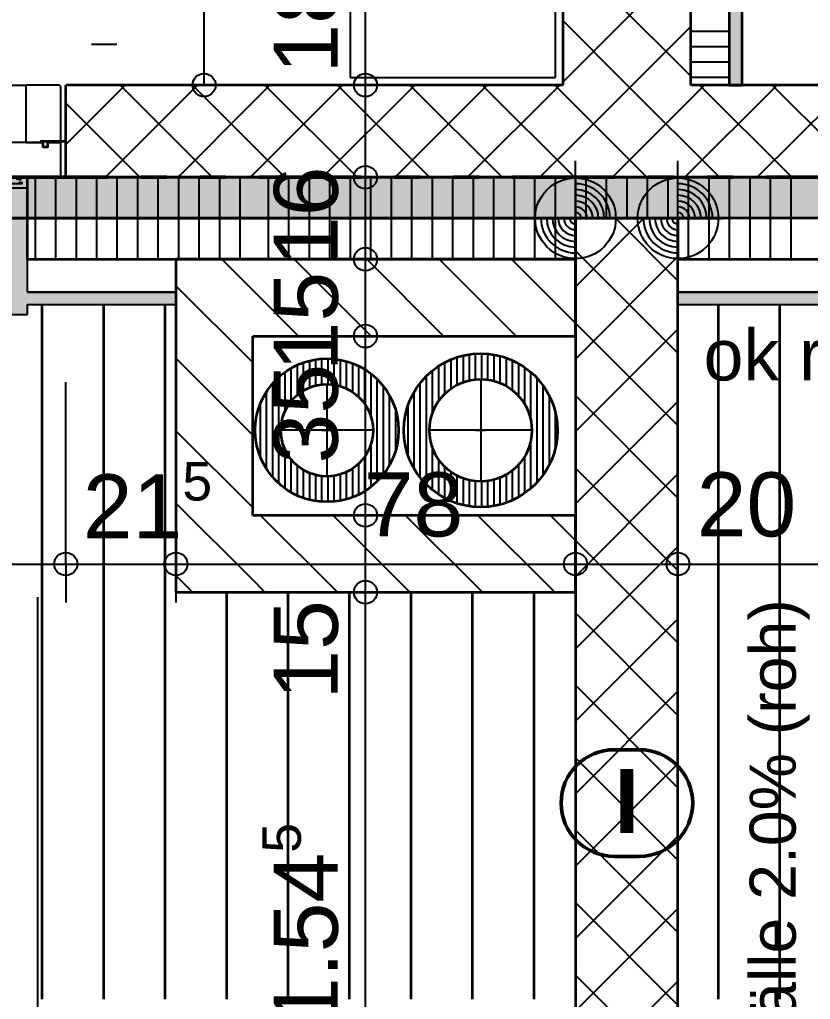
# Model space of a CAD drawing. Header units: centimetres. Extents: x 0.3 to 84.3, y 0.3 to 59.7.
# Drawn here: x 44.79 to 47.877, y 12.904 to 16.73 of the extents above; entities that cross this region are included whole.
import ezdxf

# ---------------------------------------------------------------- set-up
doc = ezdxf.new("R2010")
doc.units = ezdxf.units.CM
for name, pattern in [('AUSGEZOGEN', [0]), ('LINIE_23', [0.79, 0.4, -0.13, 0, -0.13, 0, -0.13]), ('PHANTOM', [63.5, 31.75, -6.35, 6.35, -6.35, 6.35, -6.35]), ('PUNKT', [6.35, 0, -6.35]), ('RAND', [44.45, 12.7, -6.35, 12.7, -6.35, 0, -6.35]), ('VERDECKT', [9.525, 6.35, -3.175])]:
    doc.linetypes.add(name, pattern=pattern)
for name, color, linetype, lineweight in [('Allgemein', 7, 'AUSGEZOGEN', 35), ('Ausbau Raeume', 7, 'AUSGEZOGEN', 35), ('Bauachsen grob', 7, 'RAND', 25), ('Bodenplatte', 7, 'AUSGEZOGEN', 35), ('Daemmung', 7, 'AUSGEZOGEN', 35), ('Decke', 7, 'AUSGEZOGEN', 35), ('Entwaesserungsb._ Retentionb', 251, 'AUSGEZOGEN', 50), ('Fenster', 7, 'AUSGEZOGEN', 35), ('Kamin', 7, 'VERDECKT', 25), ('Leichtbauwaende', 7, 'AUSGEZOGEN', 35), ('Text Koten', 7, 'AUSGEZOGEN', 50), ('Text Werkplan Ausfuehrung', 7, 'AUSGEZOGEN', 50), ('Unterkonstruktion', 7, 'AUSGEZOGEN', 35), ('Vorhangbrett', 7, 'AUSGEZOGEN', 25), ('Wand Beton bewehrt', 7, 'AUSGEZOGEN', 35), ('Wand Mauerwerk tragend', 7, 'AUSGEZOGEN', 35), ('Werkplan- Ausfuehrungsmasse', 7, 'AUSGEZOGEN', 25)]:
    doc.layers.add(name, color=color, linetype=linetype, lineweight=lineweight)
doc.layers.add('Moebel', color=7, linetype='AUSGEZOGEN', lineweight=25, true_color=0xababab)
doc.styles.add('ARIAL', font='ARIAL.TTF')

msp = doc.modelspace()

# ---------------------------------------------------------------- hatches: boundary and pattern name
at = {"layer": 'Allgemein', "linetype": 'AUSGEZOGEN', "lineweight": 25}
msp.add_hatch(color=32, dxfattribs=at).paths.add_polyline_path([(44.82, 15.794), (44.82, 16.0714), (44.74, 16.0714), (44.74, 15.794), (44.74, 15.714), (44.74, 15.666), (44.74, 15.618), (44.74, 15.578), (44.82, 15.578), (44.82, 15.618), (44.82, 15.666), (44.82, 15.714)])
h = msp.add_hatch(color=32, dxfattribs=at)
h.paths.add_polyline_path([(32.5, 15.666), (31.164, 15.666), (31.164, 15.618), (32.5, 15.618)])
h.paths.add_polyline_path([(37.46, 15.618), (38.53, 15.618), (38.53, 15.666), (37.46, 15.666)])
h.paths.add_polyline_path([(44.82, 15.618), (45.4, 15.618), (45.4, 15.666), (44.82, 15.666)])
h = msp.add_hatch(color=32, dxfattribs=at)
h.paths.add_polyline_path([(49.56, 15.666), (47.36, 15.666), (47.36, 15.618), (49.56, 15.618)])
h.paths.add_polyline_path([(61.88, 15.666), (61.88, 15.618), (63.168, 15.618), (63.168, 15.666)])
h.paths.add_polyline_path([(55.85, 15.618), (56.92, 15.618), (56.92, 15.666), (55.85, 15.666)])
at = {"layer": 'Bodenplatte', "linetype": 'AUSGEZOGEN', "lineweight": 25, "true_color": 0xe0ffe0}
msp.add_hatch(color=254, dxfattribs=at).paths.add_polyline_path([(31.66, 16.114), (31.66, 15.954), (62.72, 15.954), (62.72, 16.114)])
at = {"layer": 'Leichtbauwaende', "linetype": 'AUSGEZOGEN', "lineweight": 25, "true_color": 0xc7c7c7}
msp.add_hatch(color=9, dxfattribs=at).paths.add_polyline_path([(47.61, 16.474), (47.61, 24.214), (47.56, 24.214), (47.56, 16.474)])

# ---------------------------------------------------------------- linework, layer by layer
at = {"layer": 'Allgemein', "color": 7, "linetype": 'AUSGEZOGEN', "lineweight": 25}
for p, q in [((44.82, 16.0714), (44.74, 16.0714)), ((44.82, 15.794), (44.82, 16.0714)), ((44.82, 15.714), (44.82, 15.794)), ((44.82, 15.666), (44.82, 15.714)), ((45.4, 15.666), (44.82, 15.666)), ((45.4, 15.618), (45.4, 15.666)), ((49.56, 15.666), (47.36, 15.666)), ((47.36, 15.666), (47.36, 15.618)), ((44.82, 15.578), (44.82, 15.618)), ((44.82, 15.618), (45.4, 15.618)), ((47.36, 15.618), (49.56, 15.618)), ((44.74, 15.578), (44.82, 15.578))]:
    msp.add_line(p, q, dxfattribs=at)
at = {"layer": 'Ausbau Raeume', "color": 254, "linetype": 'AUSGEZOGEN', "lineweight": 35}
for p, q in [((44.8782, 15.0646), (44.8782, 15.618)), ((45.1182, 15.0646), (45.1182, 15.618)), ((45.3582, 15.0646), (45.3582, 15.618)), ((47.5182, 15.0646), (47.5182, 15.618)), ((47.7582, 15.0646), (47.7582, 15.618)), ((44.8782, 14.3446), (44.8782, 15.0632)), ((45.1182, 14.3446), (45.1182, 15.0632)), ((45.3582, 14.3446), (45.3582, 15.0632)), ((47.5182, 14.3446), (47.5182, 15.0632)), ((47.7582, 14.3446), (47.7582, 15.0632)), ((45.5982, 14.3446), (45.5982, 14.494)), ((45.8382, 14.3446), (45.8382, 14.494)), ((46.0782, 14.3446), (46.0782, 14.494)), ((46.3182, 14.3446), (46.3182, 14.494)), ((46.5582, 14.3446), (46.5582, 14.494)), ((46.7982, 14.3446), (46.7982, 14.494)), ((44.8782, 13.6246), (44.8782, 14.3432)), ((45.1182, 13.6246), (45.1182, 14.3432)), ((45.3582, 13.6246), (45.3582, 14.3432)), ((45.5982, 13.6246), (45.5982, 14.3432)), ((45.8382, 13.6246), (45.8382, 14.3432)), ((46.0782, 13.6246), (46.0782, 14.3432)), ((46.3182, 13.6246), (46.3182, 14.3432)), ((46.5582, 13.6246), (46.5582, 14.3432)), ((46.7982, 13.6246), (46.7982, 14.3432)), ((47.5182, 13.6246), (47.5182, 14.3432)), ((47.7582, 13.6246), (47.7582, 14.3432)), ((44.8782, 12.9046), (44.8782, 13.6232)), ((45.1182, 12.9046), (45.1182, 13.6232)), ((45.3582, 12.9046), (45.3582, 13.6232)), ((45.5982, 12.9046), (45.5982, 13.6232)), ((45.8382, 12.9046), (45.8382, 13.6232)), ((46.0782, 12.9046), (46.0782, 13.6232)), ((46.3182, 12.9046), (46.3182, 13.6232)), ((46.5582, 12.9046), (46.5582, 13.6232)), ((46.7982, 12.9046), (46.7982, 13.6232)), ((47.5182, 12.9046), (47.5182, 13.6232)), ((47.7582, 12.9046), (47.7582, 13.6232))]:
    msp.add_line(p, q, dxfattribs=at)
at = {"layer": 'Bauachsen grob', "color": 32, "linetype": 'LINIE_23', "lineweight": 50, "true_color": 0xc36e14}
msp.add_line((21.964, 16.114), (72.416, 16.114), dxfattribs=at)
at = {"layer": 'Bodenplatte', "color": 92, "linetype": 'VERDECKT', "lineweight": 35, "true_color": 0x00c600}
for p, q in [((62.72, 16.114), (31.66, 16.114)), ((31.66, 15.954), (62.72, 15.954))]:
    msp.add_line(p, q, dxfattribs=at)
at = {"layer": 'Daemmung', "color": 7, "linetype": 'AUSGEZOGEN', "lineweight": 35}
for p, q in [((44.82, 16.0714), (44.82, 16.114)), ((44.97, 16.114), (44.82, 16.114)), ((45.7, 16.114), (44.97, 16.114)), ((46.96, 16.114), (45.7, 16.114)), ((49.41, 16.114), (46.96, 16.114)), ((44.82, 15.794), (44.82, 16.0714)), ((46.96, 15.954), (47.36, 15.954)), ((46.96, 15.794), (46.96, 15.954)), ((47.36, 15.954), (47.36, 15.794)), ((44.82, 15.794), (45.4, 15.794)), ((45.4, 15.794), (45.7, 15.794)), ((45.7, 15.794), (46.96, 15.794)), ((47.36, 15.794), (49.56, 15.794))]:
    msp.add_line(p, q, dxfattribs=at)
at = {"layer": 'Daemmung', "color": 7, "linetype": 'AUSGEZOGEN', "lineweight": 25}
for p, q in [((44.85, 16.114), (44.85, 15.794)), ((44.93, 16.114), (44.93, 15.794)), ((44.93, 16.114), (44.93, 15.794)), ((45.01, 16.114), (45.01, 15.794)), ((45.09, 16.114), (45.09, 15.794)), ((45.17, 16.114), (45.17, 15.794)), ((45.25, 16.114), (45.25, 15.794)), ((45.25, 16.114), (45.25, 15.794)), ((45.33, 16.114), (45.33, 15.794)), ((45.41, 16.114), (45.41, 15.794)), ((45.49, 16.114), (45.49, 15.794)), ((45.57, 16.114), (45.57, 15.794)), ((45.57, 16.114), (45.57, 15.794)), ((45.65, 16.114), (45.65, 15.794)), ((47, 16.114), (47, 15.954)), ((47, 16.114), (47, 15.954)), ((47.08, 16.114), (47.08, 15.954)), ((47.16, 16.114), (47.16, 15.954)), ((47.24, 16.114), (47.24, 15.954)), ((47.32, 16.114), (47.32, 15.954)), ((47.32, 16.114), (47.32, 15.954)), ((47.4, 16.114), (47.4, 15.794)), ((47.48, 16.114), (47.48, 15.794)), ((47.56, 16.114), (47.56, 15.794)), ((47.64, 16.114), (47.64, 15.794)), ((47.64, 16.114), (47.64, 15.794)), ((47.72, 16.114), (47.72, 15.794)), ((47.8, 16.114), (47.8, 15.794)), ((45.76, 15.794), (45.76, 15.794)), ((45.84, 15.794), (45.84, 15.794)), ((45.92, 15.794), (45.92, 15.794)), ((46, 15.794), (46, 15.794)), ((46, 15.794), (46, 15.794)), ((46.08, 15.794), (46.08, 15.794)), ((46.16, 15.794), (46.16, 15.794)), ((46.24, 15.794), (46.24, 15.794)), ((46.32, 15.794), (46.32, 15.794)), ((46.32, 15.794), (46.32, 15.794)), ((46.4, 15.794), (46.4, 15.794)), ((46.48, 15.794), (46.48, 15.794))]:
    msp.add_line(p, q, dxfattribs=at)
for points in [[(45.76, 16.114), (45.76, 16.114), (45.76, 15.794)], [(45.84, 16.114), (45.84, 16.114), (45.84, 15.794)], [(45.92, 16.114), (45.92, 16.114), (45.92, 15.794)], [(46, 16.114), (46, 16.114), (46, 15.794)], [(46, 16.114), (46, 16.114), (46, 15.794)], [(46.08, 16.114), (46.08, 16.114), (46.08, 15.794)], [(46.16, 16.114), (46.16, 16.114), (46.16, 15.794)], [(46.24, 16.114), (46.24, 16.114), (46.24, 15.794)], [(46.32, 16.114), (46.32, 16.114), (46.32, 15.794), (46.32, 15.794)], [(46.32, 16.114), (46.32, 16.114), (46.32, 15.794), (46.32, 15.794)], [(46.4, 16.114), (46.4, 16.114), (46.4, 15.794), (46.4, 15.794)], [(46.48, 16.114), (46.48, 16.114), (46.48, 15.794), (46.48, 15.794)], [(46.56, 16.114), (46.56, 16.114), (46.56, 15.794), (46.56, 15.794)], [(46.64, 16.114), (46.64, 15.794), (46.64, 15.794)], [(46.64, 16.114), (46.64, 15.794), (46.64, 15.794)], [(46.72, 16.114), (46.72, 15.794), (46.72, 15.794)], [(46.8, 16.114), (46.8, 15.794), (46.8, 15.794)], [(46.88, 16.114), (46.88, 15.794), (46.88, 15.794)], [(46.96, 16.114), (46.96, 16.0316), (46.96, 15.794), (46.96, 15.794)], [(46.96, 16.114), (46.96, 16.0316), (46.96, 15.794), (46.96, 15.794)]]:
    msp.add_lwpolyline(points, dxfattribs=at)
at = {"layer": 'Decke', "color": 92, "linetype": 'PHANTOM', "lineweight": 35, "true_color": 0x00c600}
for p, q in [((31.66, 16.114), (62.72, 16.114)), ((63.04, 15.954), (31.34, 15.954))]:
    msp.add_line(p, q, dxfattribs=at)
at = {"layer": 'Entwaesserungsb._ Retentionb', "color": 7, "linetype": 'AUSGEZOGEN', "lineweight": 25}
msp.add_line((44.86, 14.4752), (44.86, 12.2262), dxfattribs=at)
at = {"layer": 'Fenster', "color": 7, "linetype": 'AUSGEZOGEN', "lineweight": 25}
for p, q in [((41.746, 16.474), (44.818, 16.474)), ((44.818, 16.474), (44.814, 16.47)), ((44.814, 16.47), (44.814, 16.252)), ((44.946, 16.474), (44.818, 16.474)), ((44.95, 16.47), (44.946, 16.474)), ((44.95, 16.47), (44.95, 16.116)), ((44.879, 16.25), (44.668, 16.25)), ((44.814, 16.252), (44.816, 16.25)), ((44.816, 16.25), (44.8814, 16.25)), ((44.88, 16.249), (44.879, 16.25)), ((44.88, 16.23), (44.88, 16.249)), ((44.9, 16.23), (44.88, 16.23)), ((44.8814, 16.25), (44.8814, 16.236)), ((44.8814, 16.236), (44.8834, 16.234)), ((44.8834, 16.234), (44.8966, 16.234)), ((44.8966, 16.234), (44.8986, 16.236)), ((44.8986, 16.236), (44.8986, 16.25)), ((44.8986, 16.25), (44.948, 16.25)), ((44.901, 16.25), (44.9, 16.249)), ((44.9, 16.249), (44.9, 16.23)), ((44.948, 16.25), (44.901, 16.25)), ((44.948, 16.25), (44.95, 16.252)), ((44.95, 16.248), (44.948, 16.25)), ((44.724, 16.114), (44.948, 16.114)), ((44.948, 16.114), (44.95, 16.116)), ((44.7456, 16.0898), (44.7996, 16.0898)), ((44.7944, 16.1074), (44.7766, 16.1074)), ((44.7852, 16.105), (44.792, 16.105)), ((44.7972, 16.0922), (44.7852, 16.0922)), ((44.7924, 16.1046), (44.7924, 16.1041)), ((44.793, 16.1038), (44.7938, 16.1042)), ((44.7948, 16.1059), (44.7948, 16.107)), ((44.7976, 16.0931), (44.7976, 16.0926)), ((44.799, 16.093), (44.7982, 16.0934)), ((44.8, 16.0902), (44.8, 16.0913))]:
    msp.add_line(p, q, dxfattribs=at)
for centre, radius, start, end in [((44.792, 16.1046), 0.0004, 0.0001, 90.0001), ((44.7928, 16.1041), 0.0004, 180.0001, 300.0001), ((44.7928, 16.1059), 0.002, 300.0001, 0.0001), ((44.7944, 16.107), 0.0004, 0.0001, 90.0001), ((44.7972, 16.0926), 0.0004, 270.0001, 0.0001), ((44.798, 16.0931), 0.0004, 60.0001, 180.0001), ((44.798, 16.0913), 0.002, 0.0001, 60.0001), ((44.7996, 16.0902), 0.0004, 270.0001, 0.0001)]:
    msp.add_arc(centre, radius, start, end, dxfattribs=at)
at = {"layer": 'Kamin', "color": 7, "linetype": 'AUSGEZOGEN', "lineweight": 25}
for p, q in [((46.5462, 15.3646), (46.5462, 15.4227)), ((46.5702, 15.4246), (46.5702, 15.4254)), ((46.5702, 15.3646), (46.5702, 15.4245)), ((46.5942, 15.4246), (46.5942, 15.4257)), ((46.5942, 15.3646), (46.5942, 15.4245)), ((46.6182, 15.3646), (46.6182, 15.4244)), ((46.6422, 15.3646), (46.6422, 15.4214)), ((45.8742, 15.3646), (45.8742, 15.3811)), ((45.8982, 15.3646), (45.8982, 15.3906)), ((45.9222, 15.3646), (45.9222, 15.3977)), ((45.9462, 15.3646), (45.9462, 15.4025)), ((45.9702, 15.3646), (45.9702, 15.4052)), ((45.9942, 15.3646), (45.9942, 15.4058)), ((46.0182, 15.3646), (46.0182, 15.4044)), ((46.0422, 15.3646), (46.0422, 15.4009)), ((46.0662, 15.3646), (46.0662, 15.3952)), ((46.0902, 15.3646), (46.0902, 15.3872)), ((46.4502, 15.3646), (46.4502, 15.3916)), ((46.4742, 15.3646), (46.4742, 15.4027)), ((46.4982, 15.3646), (46.4982, 15.4114)), ((46.5222, 15.3646), (46.5222, 15.418)), ((46.6662, 15.3646), (46.6662, 15.4161)), ((46.6902, 15.3646), (46.6902, 15.4085)), ((46.7142, 15.3646), (46.7142, 15.3987)), ((46.7382, 15.3646), (46.7382, 15.3865)), ((45.8262, 15.3046), (45.8262, 15.3533)), ((45.8502, 15.3646), (45.8502, 15.3688)), ((45.8502, 15.3046), (45.8502, 15.3645)), ((45.8742, 15.3046), (45.8742, 15.3645)), ((45.8982, 15.3046), (45.8982, 15.3645)), ((45.9222, 15.3046), (45.9222, 15.3645)), ((45.9462, 15.3046), (45.9462, 15.3645)), ((45.9702, 15.3048), (45.9702, 15.3645)), ((45.9942, 15.3059), (45.9942, 15.3645)), ((46.0182, 15.3046), (46.0182, 15.3645)), ((46.0422, 15.3046), (46.0422, 15.3645)), ((46.0662, 15.3046), (46.0662, 15.3645)), ((46.0902, 15.3046), (46.0902, 15.3645)), ((46.1142, 15.3646), (46.1142, 15.3767)), ((46.1142, 15.3046), (46.1142, 15.3645)), ((46.1382, 15.3046), (46.1382, 15.3631)), ((46.1622, 15.3046), (46.1622, 15.3462)), ((46.4022, 15.3046), (46.4022, 15.3598)), ((46.4262, 15.3646), (46.4262, 15.3773)), ((46.4262, 15.3046), (46.4262, 15.3645)), ((46.4502, 15.3046), (46.4502, 15.3645)), ((46.4742, 15.3046), (46.4742, 15.3645)), ((46.4982, 15.3046), (46.4982, 15.3645)), ((46.5222, 15.3139), (46.5222, 15.3645)), ((46.5462, 15.3209), (46.5462, 15.3645)), ((46.5702, 15.3247), (46.5702, 15.3645)), ((46.5942, 15.3257), (46.5942, 15.3645)), ((46.6182, 15.3238), (46.6182, 15.3645)), ((46.6422, 15.3189), (46.6422, 15.3645)), ((46.6662, 15.3107), (46.6662, 15.3645)), ((46.6902, 15.3046), (46.6902, 15.3645)), ((46.7142, 15.3046), (46.7142, 15.3645)), ((46.7382, 15.3046), (46.7382, 15.3645)), ((46.7622, 15.3646), (46.7622, 15.3714)), ((46.7622, 15.3046), (46.7622, 15.3645)), ((46.7862, 15.3046), (46.7862, 15.3528)), ((45.7782, 15.3046), (45.7782, 15.3097)), ((45.7782, 15.2446), (45.7782, 15.3045)), ((45.8022, 15.3046), (45.8022, 15.3339)), ((45.8022, 15.2446), (45.8022, 15.3045)), ((45.8262, 15.2446), (45.8262, 15.3045)), ((45.8502, 15.2446), (45.8502, 15.3045)), ((45.8742, 15.264), (45.8742, 15.3045)), ((45.8982, 15.2812), (45.8982, 15.3045)), ((45.9222, 15.2929), (45.9222, 15.3045)), ((45.9462, 15.3006), (45.9462, 15.3045)), ((46.0182, 15.3037), (46.0182, 15.3045)), ((46.0422, 15.2982), (46.0422, 15.3045)), ((46.0662, 15.2887), (46.0662, 15.3045)), ((46.0902, 15.275), (46.0902, 15.3045)), ((46.1142, 15.2558), (46.1142, 15.3045)), ((46.1862, 15.3046), (46.1862, 15.325)), ((46.3542, 15.3046), (46.3542, 15.3114)), ((46.3542, 15.2446), (46.3542, 15.3045)), ((46.3782, 15.3046), (46.3782, 15.3383)), ((46.3782, 15.2446), (46.3782, 15.3045)), ((46.4022, 15.2446), (46.4022, 15.3045)), ((46.4262, 15.2446), (46.4262, 15.3045)), ((46.4502, 15.2687), (46.4502, 15.3045)), ((46.4742, 15.2888), (46.4742, 15.3045)), ((46.4982, 15.3035), (46.4982, 15.3045)), ((46.6902, 15.2989), (46.6902, 15.3045)), ((46.7142, 15.2824), (46.7142, 15.3045)), ((46.7382, 15.2596), (46.7382, 15.3045)), ((46.7622, 15.2446), (46.7622, 15.3045)), ((46.7862, 15.2446), (46.7862, 15.3045)), ((46.8102, 15.3046), (46.8102, 15.3295)), ((46.8102, 15.2446), (46.8102, 15.3045)), ((45.7542, 15.2446), (45.7542, 15.2774)), ((46.3302, 15.2446), (46.3302, 15.2759)), ((46.8342, 15.2446), (46.8342, 15.2996)), ((45.7302, 15.1846), (45.7302, 15.2311)), ((45.7542, 15.1846), (45.7542, 15.2445)), ((45.7782, 15.1846), (45.7782, 15.2445)), ((45.8022, 15.1846), (45.8022, 15.2445)), ((45.8262, 15.2013), (45.8262, 15.2445)), ((45.8502, 15.24), (45.8502, 15.2445)), ((46.1382, 15.2273), (46.1382, 15.2445)), ((46.1622, 15.1846), (46.1622, 15.2445)), ((46.1862, 15.1846), (46.1862, 15.2445)), ((46.2102, 15.1846), (46.2102, 15.2445)), ((46.2342, 15.1846), (46.2342, 15.2445)), ((46.3302, 15.1846), (46.3302, 15.2445)), ((46.3542, 15.1846), (46.3542, 15.2445)), ((46.3782, 15.1846), (46.3782, 15.2445)), ((46.4022, 15.1948), (46.4022, 15.2445)), ((46.4262, 15.2409), (46.4262, 15.2445)), ((46.7622, 15.2276), (46.7622, 15.2445)), ((46.7862, 15.1846), (46.7862, 15.2445)), ((46.8102, 15.1846), (46.8102, 15.2445)), ((46.8342, 15.1846), (46.8342, 15.2445)), ((46.8582, 15.2446), (46.8582, 15.2595)), ((46.8582, 15.1846), (46.8582, 15.2445)), ((46.2582, 15.1846), (46.2582, 15.2047)), ((46.3062, 15.1846), (46.3062, 15.2236)), ((46.8822, 15.1846), (46.8822, 15.193)), ((45.7302, 15.1246), (45.7302, 15.1845)), ((45.7542, 15.1246), (45.7542, 15.1845)), ((45.7782, 15.1246), (45.7782, 15.1845)), ((45.8022, 15.1246), (45.8022, 15.1845)), ((46.1622, 15.1758), (46.1622, 15.1845)), ((46.1862, 15.1246), (46.1862, 15.1845)), ((46.2102, 15.1246), (46.2102, 15.1845)), ((46.2342, 15.1246), (46.2342, 15.1845)), ((46.2582, 15.1246), (46.2582, 15.1845)), ((46.3062, 15.1246), (46.3062, 15.1845)), ((46.3302, 15.1246), (46.3302, 15.1845)), ((46.3542, 15.1246), (46.3542, 15.1845)), ((46.3782, 15.1246), (46.3782, 15.1845)), ((46.7862, 15.162), (46.7862, 15.1845)), ((46.8102, 15.1246), (46.8102, 15.1845)), ((46.8342, 15.1246), (46.8342, 15.1845)), ((46.8582, 15.1246), (46.8582, 15.1845)), ((46.8822, 15.1246), (46.8822, 15.1845)), ((45.7302, 15.0646), (45.7302, 15.1245)), ((45.7542, 15.0646), (45.7542, 15.1245)), ((45.7782, 15.0646), (45.7782, 15.1245)), ((45.8022, 15.0646), (45.8022, 15.1245)), ((46.1862, 15.0646), (46.1862, 15.1245)), ((46.2102, 15.0646), (46.2102, 15.1245)), ((46.2342, 15.0646), (46.2342, 15.1245)), ((46.2582, 15.0646), (46.2582, 15.1245)), ((46.3062, 15.0646), (46.3062, 15.1245)), ((46.3302, 15.0646), (46.3302, 15.1245)), ((46.3542, 15.0646), (46.3542, 15.1245)), ((46.3782, 15.0646), (46.3782, 15.1245)), ((46.8102, 15.0646), (46.8102, 15.1245)), ((46.8342, 15.0646), (46.8342, 15.1245)), ((46.8582, 15.0646), (46.8582, 15.1245)), ((46.8822, 15.0646), (46.8822, 15.1245)), ((46.1622, 15.0646), (46.1622, 15.0765)), ((46.7862, 15.0646), (46.7862, 15.0903)), ((45.7302, 15.0213), (45.7302, 15.0645)), ((45.7542, 15.0046), (45.7542, 15.0645)), ((45.7782, 15.0046), (45.7782, 15.0645)), ((45.8022, 15.0046), (45.8022, 15.0645)), ((45.8262, 15.0046), (45.8262, 15.051)), ((46.1622, 15.0046), (46.1622, 15.0645)), ((46.1862, 15.0046), (46.1862, 15.0645)), ((46.2102, 15.0046), (46.2102, 15.0645)), ((46.2342, 15.0046), (46.2342, 15.0645)), ((46.2582, 15.0476), (46.2582, 15.0645)), ((46.3062, 15.0288), (46.3062, 15.0645)), ((46.3302, 15.0046), (46.3302, 15.0645)), ((46.3542, 15.0046), (46.3542, 15.0645)), ((46.3782, 15.0046), (46.3782, 15.0645)), ((46.4022, 15.0046), (46.4022, 15.0575)), ((46.7862, 15.0046), (46.7862, 15.0645)), ((46.8102, 15.0046), (46.8102, 15.0645)), ((46.8342, 15.0046), (46.8342, 15.0645)), ((46.8582, 15.0046), (46.8582, 15.0645)), ((46.8822, 15.0594), (46.8822, 15.0645)), ((45.7542, 14.9749), (45.7542, 15.0045)), ((45.7782, 14.9446), (45.7782, 15.0045)), ((45.8022, 14.9446), (45.8022, 15.0045)), ((45.8262, 14.9446), (45.8262, 15.0045)), ((45.8502, 15.0046), (45.8502, 15.0123)), ((45.8502, 14.9446), (45.8502, 15.0045)), ((46.1382, 15.0046), (46.1382, 15.025)), ((46.1382, 14.9446), (46.1382, 15.0045)), ((46.1622, 14.9446), (46.1622, 15.0045)), ((46.1862, 14.9446), (46.1862, 15.0045)), ((46.2102, 14.954), (46.2102, 15.0045)), ((46.2342, 14.9907), (46.2342, 15.0045)), ((46.3302, 14.9764), (46.3302, 15.0045)), ((46.3542, 14.9446), (46.3542, 15.0045)), ((46.3782, 14.9446), (46.3782, 15.0045)), ((46.4022, 14.9446), (46.4022, 15.0045)), ((46.4262, 15.0046), (46.4262, 15.0114)), ((46.4262, 14.9446), (46.4262, 15.0045)), ((46.7622, 15.0046), (46.7622, 15.0248)), ((46.7622, 14.9446), (46.7622, 15.0045)), ((46.7862, 14.9446), (46.7862, 15.0045)), ((46.8102, 14.9446), (46.8102, 15.0045)), ((46.8342, 14.9527), (46.8342, 15.0045)), ((46.8582, 14.9928), (46.8582, 15.0045)), ((45.8742, 14.9446), (45.8742, 14.9883)), ((45.8982, 14.9446), (45.8982, 14.9711)), ((46.0662, 14.9446), (46.0662, 14.9636)), ((46.0902, 14.9446), (46.0902, 14.9773)), ((46.1142, 14.9446), (46.1142, 14.9965)), ((46.4502, 14.9446), (46.4502, 14.9836)), ((46.4742, 14.9446), (46.4742, 14.9635)), ((46.7142, 14.9446), (46.7142, 14.97)), ((46.7382, 14.9446), (46.7382, 14.9927)), ((45.7782, 14.9426), (45.7782, 14.9445)), ((45.8022, 14.9184), (45.8022, 14.9445)), ((45.8262, 14.8991), (45.8262, 14.9445)), ((45.8502, 14.8846), (45.8502, 14.9445)), ((45.8742, 14.8846), (45.8742, 14.9445)), ((45.8982, 14.8846), (45.8982, 14.9445)), ((45.9222, 14.9446), (45.9222, 14.9594)), ((45.9222, 14.8846), (45.9222, 14.9445)), ((45.9462, 14.9446), (45.9462, 14.9517)), ((45.9462, 14.8846), (45.9462, 14.9445)), ((45.9702, 14.9446), (45.9702, 14.9475)), ((45.9702, 14.8846), (45.9702, 14.9445)), ((45.9942, 14.9446), (45.9942, 14.9465)), ((45.9942, 14.8846), (45.9942, 14.9445)), ((46.0182, 14.9446), (46.0182, 14.9486)), ((46.0182, 14.8846), (46.0182, 14.9445)), ((46.0422, 14.9446), (46.0422, 14.9541)), ((46.0422, 14.8846), (46.0422, 14.9445)), ((46.0662, 14.8846), (46.0662, 14.9445)), ((46.0902, 14.8846), (46.0902, 14.9445)), ((46.1142, 14.8846), (46.1142, 14.9445)), ((46.1382, 14.8892), (46.1382, 14.9445)), ((46.1622, 14.9061), (46.1622, 14.9445)), ((46.1862, 14.9273), (46.1862, 14.9445)), ((46.3542, 14.9409), (46.3542, 14.9445)), ((46.3782, 14.914), (46.3782, 14.9445)), ((46.4022, 14.8925), (46.4022, 14.9445)), ((46.4262, 14.8846), (46.4262, 14.9445)), ((46.4502, 14.8846), (46.4502, 14.9445)), ((46.4742, 14.8846), (46.4742, 14.9445)), ((46.4982, 14.9446), (46.4982, 14.9488)), ((46.4982, 14.8846), (46.4982, 14.9445)), ((46.5222, 14.8846), (46.5222, 14.9384)), ((46.5462, 14.8846), (46.5462, 14.9314)), ((46.5702, 14.8846), (46.5702, 14.9276)), ((46.5942, 14.8846), (46.5942, 14.9266)), ((46.6182, 14.8846), (46.6182, 14.9286)), ((46.6422, 14.8846), (46.6422, 14.9335)), ((46.6662, 14.8846), (46.6662, 14.9416)), ((46.6902, 14.9446), (46.6902, 14.9535)), ((46.6902, 14.8846), (46.6902, 14.9445)), ((46.7142, 14.8846), (46.7142, 14.9445)), ((46.7382, 14.8846), (46.7382, 14.9445)), ((46.7622, 14.8846), (46.7622, 14.9445)), ((46.7862, 14.8995), (46.7862, 14.9445)), ((46.8102, 14.9228), (46.8102, 14.9445)), ((45.8502, 14.8836), (45.8502, 14.8845)), ((45.8742, 14.8713), (45.8742, 14.8845)), ((45.8982, 14.8617), (45.8982, 14.8845)), ((45.9222, 14.8547), (45.9222, 14.8845)), ((45.9462, 14.8498), (45.9462, 14.8845)), ((45.9702, 14.8471), (45.9702, 14.8845)), ((45.9942, 14.8465), (45.9942, 14.8845)), ((46.0182, 14.8479), (46.0182, 14.8845)), ((46.0422, 14.8514), (46.0422, 14.8845)), ((46.0662, 14.8571), (46.0662, 14.8845)), ((46.0902, 14.8651), (46.0902, 14.8845)), ((46.1142, 14.8757), (46.1142, 14.8845)), ((46.4262, 14.875), (46.4262, 14.8845)), ((46.4502, 14.8607), (46.4502, 14.8845)), ((46.4742, 14.8496), (46.4742, 14.8845)), ((46.4982, 14.8409), (46.4982, 14.8845)), ((46.5222, 14.8343), (46.5222, 14.8845)), ((46.5462, 14.8296), (46.5462, 14.8845)), ((46.5702, 14.827), (46.5702, 14.8845)), ((46.5942, 14.8266), (46.5942, 14.8845)), ((46.6182, 14.8279), (46.6182, 14.8845)), ((46.6422, 14.831), (46.6422, 14.8845)), ((46.6662, 14.8362), (46.6662, 14.8845)), ((46.6902, 14.8439), (46.6902, 14.8845)), ((46.7142, 14.8536), (46.7142, 14.8845)), ((46.7382, 14.8658), (46.7382, 14.8845)), ((46.7622, 14.8809), (46.7622, 14.8845))]:
    msp.add_line(p, q, dxfattribs=at)
at = {"layer": 'Kamin', "color": 7, "linetype": 'PHANTOM', "lineweight": 25}
for p, q in [((45.9895, 15.3062), (45.9895, 14.9462)), ((46.5898, 15.3262), (46.5898, 14.9262)), ((46.1695, 15.1262), (45.8095, 15.1262)), ((45.9695, 15.1262), (46.0095, 15.1262)), ((45.9695, 15.1262), (46.0095, 15.1262)), ((45.9895, 15.1462), (45.9895, 15.1062)), ((45.9895, 15.1462), (45.9895, 15.1062)), ((45.9895, 15.1262), (45.9895, 15.1262)), ((46.7898, 15.1262), (46.3898, 15.1262)), ((46.5698, 15.1262), (46.6098, 15.1262)), ((46.5698, 15.1262), (46.6098, 15.1262)), ((46.5898, 15.1462), (46.5898, 15.1062)), ((46.5898, 15.1462), (46.5898, 15.1062)), ((46.5898, 15.1262), (46.5898, 15.1262))]:
    msp.add_line(p, q, dxfattribs=at)
at = {"layer": 'Kamin', "color": 7, "linetype": 'AUSGEZOGEN', "lineweight": 25}
for points in [[(46.1382, 15.2446), (46.1382, 15.2541), (46.1382, 15.2541), (46.1382, 15.3045)], [(46.1622, 15.2446), (46.1622, 15.2538), (46.1622, 15.2538), (46.1622, 15.3045)], [(46.1862, 15.2446), (46.1862, 15.2535), (46.1862, 15.2535), (46.1862, 15.3045)], [(46.2102, 15.2446), (46.2102, 15.2531), (46.2102, 15.2531), (46.2102, 15.2983)], [(46.2342, 15.2446), (46.2342, 15.2528), (46.2342, 15.2528), (46.2342, 15.2616)]]:
    msp.add_lwpolyline(points, dxfattribs=at)
at = {"layer": 'Kamin', "color": 7, "linetype": 'AUSGEZOGEN', "lineweight": 35}
for centre, radius in [((46.5898, 15.1262), 0.3), ((45.9895, 15.1262), 0.28), ((45.9895, 15.1262), 0.18), ((45.9895, 15.1262), 0.18), ((46.5898, 15.1262), 0.2), ((46.5898, 15.1262), 0.2)]:
    msp.add_circle(centre, radius, dxfattribs=at)
at = {"layer": 'Leichtbauwaende', "color": 7, "linetype": 'AUSGEZOGEN', "lineweight": 25}
for p, q in [((47.41, 24.214), (47.41, 16.474)), ((47.56, 16.474), (47.56, 24.214)), ((47.56, 16.684), (47.4103, 16.684)), ((47.56, 16.624), (47.4103, 16.624)), ((47.56, 16.564), (47.4103, 16.564)), ((47.56, 16.504), (47.4103, 16.504)), ((47.41, 16.474), (47.56, 16.474))]:
    msp.add_line(p, q, dxfattribs=at)
at = {"layer": 'Leichtbauwaende', "color": 7, "linetype": 'AUSGEZOGEN', "lineweight": 35}
for p, q in [((47.56, 24.214), (47.56, 16.474)), ((47.61, 16.474), (47.61, 24.214)), ((47.56, 16.474), (47.61, 16.474))]:
    msp.add_line(p, q, dxfattribs=at)
at = {"layer": 'Moebel', "color": 253, "linetype": 'AUSGEZOGEN', "lineweight": 25, "true_color": 0xababab}
for p, q in [((46.08, 28.264), (46.08, 16.504)), ((46.88, 28.264), (46.88, 16.504)), ((46.08, 16.504), (46.88, 16.504))]:
    msp.add_line(p, q, dxfattribs=at)
at = {"layer": 'Text Koten', "color": 240, "linetype": 'AUSGEZOGEN', "lineweight": 25}
for p, q in [((46.96, 15.729), (46.96, 16.179)), ((47.36, 15.729), (47.36, 16.179)), ((46.96, 15.7965), (46.96, 16.1115)), ((47.36, 15.7965), (47.36, 16.1115)), ((46.735, 15.954), (47.185, 15.954)), ((46.8027, 15.954), (47.1175, 15.954)), ((47.135, 15.954), (47.585, 15.954)), ((47.2027, 15.954), (47.5175, 15.954))]:
    msp.add_line(p, q, dxfattribs=at)
for centre in [(46.96, 15.954), (47.36, 15.954)]:
    msp.add_circle(centre, 0.1575, dxfattribs=at)
for centre, radius, start, end in [((46.96, 15.954), 0.135, 0, 90), ((47.36, 15.954), 0.135, 0, 90), ((46.96, 15.954), 0.1125, 0, 90), ((46.96, 15.954), 0.09, 0, 90), ((47.36, 15.954), 0.1125, 0, 90), ((47.36, 15.954), 0.09, 0, 90), ((46.96, 15.954), 0.0675, 0, 90), ((46.96, 15.954), 0.045, 0, 90), ((47.36, 15.954), 0.0675, 0, 90), ((47.36, 15.954), 0.045, 0, 90), ((46.96, 15.954), 0.0225, 0, 90), ((47.36, 15.954), 0.0225, 0, 90), ((46.96, 15.954), 0.135, 180, 270), ((46.96, 15.954), 0.1125, 180, 270), ((46.96, 15.954), 0.09, 180, 270), ((46.96, 15.954), 0.0675, 180, 270), ((46.96, 15.954), 0.045, 180, 270), ((46.96, 15.954), 0.0225, 180, 270), ((47.36, 15.954), 0.135, 180, 270), ((47.36, 15.954), 0.1125, 180, 270), ((47.36, 15.954), 0.09, 180, 270), ((47.36, 15.954), 0.0675, 180, 270), ((47.36, 15.954), 0.045, 180, 270), ((47.36, 15.954), 0.0225, 180, 270)]:
    msp.add_arc(centre, radius, start, end, dxfattribs=at)
at = {"layer": 'Text Werkplan Ausfuehrung', "color": 240, "linetype": 'AUSGEZOGEN', "lineweight": 25}
for p, q in [((45.51, 16.474), (45.51, 22.474)), ((45.51, 16.519), (45.51, 16.519)), ((45.465, 16.474), (45.465, 16.474)), ((45.555, 16.474), (45.555, 16.474)), ((45.51, 16.429), (45.51, 16.429))]:
    msp.add_line(p, q, dxfattribs=at)
at = {"layer": 'Text Werkplan Ausfuehrung', "color": 92, "linetype": 'AUSGEZOGEN', "lineweight": 50, "true_color": 0x00b300}
for p, q in [((47.2091, 13.879), (47.1121, 13.879)), ((47.2091, 13.4623), (47.1121, 13.4623))]:
    msp.add_line(p, q, dxfattribs=at)
at = {"layer": 'Text Werkplan Ausfuehrung', "color": 240, "linetype": 'AUSGEZOGEN', "lineweight": 25}
msp.add_circle((45.51, 16.474), 0.045, dxfattribs=at)
at = {"layer": 'Text Werkplan Ausfuehrung', "color": 92, "linetype": 'AUSGEZOGEN', "lineweight": 50, "true_color": 0x00b300}
for centre, start, end in [((47.1121, 13.6707), 90, 270), ((47.2091, 13.6707), 270, 90)]:
    msp.add_arc(centre, 0.2083, start, end, dxfattribs=at)
at = {"layer": 'Unterkonstruktion', "color": 7, "linetype": 'AUSGEZOGEN', "lineweight": 25}
for p, q in [((44.82, 15.714), (44.82, 15.794)), ((45.4, 15.794), (44.82, 15.794)), ((45.4, 15.714), (45.4, 15.794)), ((49.56, 15.794), (47.36, 15.794)), ((47.36, 15.794), (47.36, 15.714)), ((44.82, 15.666), (44.82, 15.714)), ((45.4, 15.666), (45.4, 15.714)), ((47.36, 15.714), (47.36, 15.666)), ((44.82, 15.666), (45.4, 15.666)), ((47.36, 15.666), (49.56, 15.666))]:
    msp.add_line(p, q, dxfattribs=at)
at = {"layer": 'Vorhangbrett', "color": 191, "linetype": 'PUNKT', "lineweight": 25, "true_color": 0xbe96ea}
msp.add_line((32.17, 16.634), (46.91, 16.634), dxfattribs=at)
at = {"layer": 'Wand Beton bewehrt', "color": 7, "linetype": 'AUSGEZOGEN', "lineweight": 35}
for p, q in [((46.91, 28.294), (46.91, 16.474)), ((47.41, 16.474), (47.41, 24.214)), ((44.97, 16.254), (44.97, 16.474)), ((45.7, 16.474), (44.97, 16.474)), ((46.91, 16.474), (45.7, 16.474)), ((47.56, 16.474), (47.41, 16.474)), ((47.61, 16.474), (47.56, 16.474)), ((49.41, 16.474), (47.61, 16.474)), ((44.97, 16.114), (44.97, 16.254)), ((44.97, 16.114), (45.7, 16.114)), ((45.7, 16.114), (46.96, 16.114)), ((46.96, 16.114), (49.41, 16.114)), ((46.96, 15.954), (46.96, 15.794)), ((47.36, 15.954), (46.96, 15.954)), ((47.36, 15.794), (47.36, 15.954)), ((46.96, 15.794), (46.96, 15.494)), ((47.36, 15.714), (47.36, 15.794)), ((47.36, 15.666), (47.36, 15.714)), ((47.36, 15.618), (47.36, 15.666)), ((47.36, 11.56), (47.36, 15.618)), ((46.96, 15.494), (46.96, 14.794)), ((46.96, 14.794), (46.96, 14.494)), ((46.96, 14.494), (46.96, 11.512))]:
    msp.add_line(p, q, dxfattribs=at)
at = {"layer": 'Wand Beton bewehrt', "color": 7, "linetype": 'AUSGEZOGEN', "lineweight": 25}
for p, q in [((46.91, 17.0087), (47.41, 16.5087)), ((46.91, 16.4855), (47.41, 16.9855)), ((46.91, 16.7259), (47.1619, 16.474)), ((47.1813, 16.474), (47.41, 16.7027)), ((44.97, 16.2426), (45.2014, 16.474)), ((45.7, 16.2388), (45.4648, 16.474)), ((45.7, 16.4069), (45.7671, 16.474)), ((45.7, 16.124), (46.0499, 16.474)), ((46.1077, 16.114), (45.7477, 16.474)), ((45.9728, 16.114), (46.3328, 16.474)), ((46.3905, 16.114), (46.0305, 16.474)), ((46.2556, 16.114), (46.6156, 16.474)), ((46.6733, 16.114), (46.3133, 16.474)), ((46.5385, 16.114), (46.8985, 16.474)), ((46.9562, 16.114), (46.5962, 16.474)), ((46.96, 16.393), (46.879, 16.474)), ((46.96, 16.2527), (47.1813, 16.474)), ((47.1042, 16.114), (47.4642, 16.474)), ((47.5219, 16.114), (47.1619, 16.474)), ((47.387, 16.114), (47.747, 16.474)), ((47.8047, 16.114), (47.4447, 16.474)), ((47.6698, 16.114), (48.0298, 16.474)), ((48.0876, 16.114), (47.7276, 16.474)), ((47.239, 16.114), (46.96, 16.393)), ((45.8248, 16.114), (45.7, 16.2388)), ((46.8213, 16.114), (46.96, 16.2527)), ((44.9763, 16.114), (44.97, 16.1203)), ((46.96, 15.687), (47.227, 15.954)), ((47.1162, 15.954), (47.36, 15.7102)), ((46.96, 15.8273), (47.36, 15.4273)), ((46.96, 15.4042), (47.36, 15.8042)), ((46.96, 15.5445), (47.36, 15.1445)), ((46.96, 15.1213), (47.36, 15.5213)), ((46.96, 15.2617), (47.36, 14.8617)), ((46.96, 14.8385), (47.36, 15.2385)), ((46.96, 14.9788), (47.36, 14.5788)), ((46.96, 14.5556), (47.36, 14.9556)), ((46.96, 14.696), (47.36, 14.296)), ((46.96, 14.2728), (47.36, 14.6728)), ((46.96, 14.4131), (47.36, 14.0131)), ((46.96, 13.9899), (47.36, 14.3899)), ((46.96, 14.1303), (47.36, 13.7303)), ((46.96, 13.7071), (47.36, 14.1071)), ((46.96, 13.8474), (47.36, 13.4474)), ((46.96, 13.4243), (47.36, 13.8243)), ((46.96, 13.5646), (47.36, 13.1646)), ((46.96, 13.1414), (47.36, 13.5414)), ((46.96, 13.2818), (47.36, 12.8818)), ((46.96, 12.8586), (47.36, 13.2586)), ((46.96, 12.9989), (47.36, 12.5989)), ((46.96, 12.5757), (47.36, 12.9757))]:
    msp.add_line(p, q, dxfattribs=at)
at = {"layer": 'Wand Beton bewehrt', "color": 180, "linetype": 'PUNKT', "lineweight": 35}
for p, q in [((44.97, 16.254), (38.38, 16.254)), ((44.97, 16.114), (44.97, 16.254)), ((44.74, 16.114), (44.82, 16.114)), ((44.82, 16.114), (44.97, 16.114))]:
    msp.add_line(p, q, dxfattribs=at)
at = {"layer": 'Wand Beton bewehrt', "color": 7, "linetype": 'AUSGEZOGEN', "lineweight": 25}
for points in [[(45.1243, 16.114), (45.1394, 16.1292), (45.1394, 16.1292), (45.4843, 16.474)], [(45.542, 16.114), (45.5376, 16.1184), (45.5376, 16.1184), (45.182, 16.474)], [(45.2591, 16.114), (45.2469, 16.1262), (45.2469, 16.1262), (44.97, 16.4031)], [(45.4071, 16.114), (45.4148, 16.1217), (45.4148, 16.1217), (45.7, 16.4069)], [(45.6899, 16.114), (45.6902, 16.1143), (45.6902, 16.1143), (45.7, 16.124)]]:
    msp.add_lwpolyline(points, dxfattribs=at)
at = {"layer": 'Wand Mauerwerk tragend', "color": 7, "linetype": 'AUSGEZOGEN', "lineweight": 35}
for p, q in [((45.7, 15.794), (45.4, 15.794)), ((45.4, 15.794), (45.4, 15.714)), ((46.96, 15.794), (45.7, 15.794)), ((46.96, 15.494), (46.96, 15.794)), ((45.4, 15.714), (45.4, 15.666)), ((45.4, 15.666), (45.4, 15.618)), ((45.4, 15.618), (45.4, 14.494)), ((45.7, 14.794), (45.7, 15.494)), ((45.7, 15.494), (46.96, 15.494)), ((46.96, 14.794), (45.7, 14.794)), ((46.96, 14.494), (46.96, 14.794)), ((45.4, 14.494), (45.7, 14.494)), ((45.7, 14.494), (46.96, 14.494))]:
    msp.add_line(p, q, dxfattribs=at)
at = {"layer": 'Wand Mauerwerk tragend', "color": 7, "linetype": 'AUSGEZOGEN', "lineweight": 25}
for p, q in [((45.5791, 15.794), (45.7, 15.6731)), ((46.162, 15.494), (45.862, 15.794)), ((46.4448, 15.494), (46.1448, 15.794)), ((46.7277, 15.494), (46.4277, 15.794)), ((46.96, 15.5445), (46.7105, 15.794)), ((45.4, 15.6903), (45.7, 15.3903)), ((45.8791, 15.494), (45.7, 15.6731)), ((45.4, 15.4074), (45.7, 15.1074)), ((45.4, 15.1246), (45.7, 14.8246)), ((45.4, 14.8418), (45.7, 14.5418)), ((46.0306, 14.494), (45.7306, 14.794)), ((46.3134, 14.494), (46.0134, 14.794)), ((46.5963, 14.494), (46.2963, 14.794)), ((46.8791, 14.494), (46.5791, 14.794)), ((46.96, 14.696), (46.862, 14.794)), ((45.4, 14.5589), (45.4649, 14.494)), ((45.7478, 14.494), (45.7, 14.5418))]:
    msp.add_line(p, q, dxfattribs=at)
at = {"layer": 'Werkplan- Ausfuehrungsmasse', "color": 7, "linetype": 'AUSGEZOGEN', "lineweight": 25}
for p, q in [((46.14, 16.474), (46.14, 28.294)), ((46.14, 16.474), (45.99, 16.474)), ((46.14, 16.474), (46.29, 16.474)), ((46.14, 16.474), (46.14, 16.474)), ((46.14, 16.114), (46.14, 16.474)), ((46.14, 16.114), (45.99, 16.114)), ((46.14, 16.114), (46.29, 16.114)), ((46.14, 16.114), (46.14, 16.114)), ((46.14, 15.794), (45.99, 15.794)), ((46.14, 15.794), (46.29, 15.794)), ((46.14, 15.794), (46.14, 15.794)), ((46.14, 15.494), (46.14, 15.794)), ((46.14, 15.494), (45.99, 15.494)), ((46.14, 15.494), (46.29, 15.494)), ((46.14, 15.494), (46.14, 15.494)), ((46.14, 14.794), (46.14, 15.494)), ((46.14, 14.794), (45.99, 14.794)), ((46.14, 14.794), (46.29, 14.794)), ((46.14, 14.794), (46.14, 14.794)), ((46.14, 14.494), (46.14, 14.794)), ((44.97, 14.604), (44.97, 14.754)), ((45.4, 14.604), (45.4, 14.754)), ((46.96, 14.604), (46.96, 14.754)), ((47.36, 14.604), (47.36, 14.754)), ((44.74, 14.604), (44.97, 14.604)), ((44.97, 14.604), (44.97, 14.454)), ((44.97, 14.604), (45.4, 14.604)), ((45.4, 14.604), (45.4, 14.454)), ((45.4, 14.604), (45.4, 14.604)), ((45.4, 14.604), (46.96, 14.604)), ((46.96, 14.604), (46.96, 14.454)), ((46.96, 14.604), (46.96, 14.604)), ((46.96, 14.604), (47.36, 14.604)), ((47.36, 14.604), (47.36, 14.454)), ((47.36, 14.604), (47.36, 14.604)), ((47.36, 14.604), (49.41, 14.604)), ((46.14, 14.494), (45.99, 14.494)), ((46.14, 14.494), (46.29, 14.494)), ((46.14, 14.494), (46.14, 14.494)), ((46.14, 11.404), (46.14, 14.494))]:
    msp.add_line(p, q, dxfattribs=at)
for points in [[(46.14, 15.794), (46.14, 16.0537), (46.14, 16.0537), (46.14, 16.114)], [(44.97, 14.604), (44.97, 14.6665), (44.97, 14.6665), (44.97, 14.6665), (44.97, 14.6665), (44.97, 14.6665), (44.97, 14.6665), (44.97, 14.6665), (44.97, 14.6665), (44.97, 14.6665), (44.97, 14.6665), (44.97, 14.6665), (44.97, 14.6665), (44.97, 14.6665), (44.97, 14.6665), (44.97, 14.6665), (44.97, 14.6665), (44.97, 14.6665), (44.97, 14.6665), (44.97, 14.6752), (44.97, 14.6752), (44.97, 14.6764), (44.97, 14.6764), (44.97, 14.6783), (44.97, 14.6783), (44.97, 14.6789), (44.97, 14.6789), (44.97, 14.6815), (44.97, 14.6815), (44.97, 15.314)]]:
    msp.add_lwpolyline(points, dxfattribs=at)
for centre in [(46.14, 16.474), (46.14, 16.114), (46.14, 15.794), (46.14, 15.494), (46.14, 14.794), (44.97, 14.604), (45.4, 14.604), (46.96, 14.604), (47.36, 14.604), (46.14, 14.494)]:
    msp.add_circle(centre, 0.045, dxfattribs=at)

# ---------------------------------------------------------------- texts
at = {"layer": 'Entwaesserungsb._ Retentionb', "color": 7, "linetype": 'AUSGEZOGEN', "lineweight": 35, "insert": (47.874, 12.4262), "char_height": 0.18, "width": 0.09, "attachment_point": 7, "rotation": 90, "style": 'ARIAL'}
msp.add_mtext('Gefälle\\~2.0%\\~(roh)', dxfattribs=at)
at = {"layer": 'Text Koten', "color": 7, "linetype": 'AUSGEZOGEN', "lineweight": 35, "insert": (47.46, 15.318), "char_height": 0.2, "width": 0.1, "attachment_point": 7, "style": 'ARIAL'}
msp.add_mtext('ok\\~r.\\~Bo.\\~:\\~+5.62', dxfattribs=at)
at = {"layer": 'Text Werkplan Ausfuehrung', "color": 92, "linetype": 'AUSGEZOGEN', "lineweight": 50, "true_color": 0x00b300, "insert": (47.1121, 13.554), "char_height": 0.25, "width": 0.125, "attachment_point": 7, "style": 'ARIAL'}
msp.add_mtext('\\fArial|i0|b1|c0|p0;I', dxfattribs=at)
at = {"layer": 'Werkplan- Ausfuehrungsmasse', "color": 7, "linetype": 'AUSGEZOGEN', "lineweight": 50, "attachment_point": 7, "rotation": 90, "style": 'ARIAL'}
for s, insert, char_height, width in [('18', (46.0357, 16.519), 0.25, 0.125), ('16', (46.0357, 15.7678), 0.25, 0.125), ('15', (46.0357, 15.3568), 0.25, 0.125), ('35', (46.0356, 14.9968), 0.25, 0.125), ('15', (46.0357, 14.0745), 0.25, 0.125), ('5', (45.8899, 13.4764), 0.15, 0.075), ('1.54', (46.0357, 12.7966), 0.25, 0.125)]:
    msp.add_mtext(s, dxfattribs=dict(at, insert=insert, char_height=char_height, width=width))
at = {"layer": 'Werkplan- Ausfuehrungsmasse', "color": 7, "linetype": 'AUSGEZOGEN', "lineweight": 50, "attachment_point": 7, "style": 'ARIAL'}
for s, insert, char_height, width in [('5', (45.4252, 14.8498), 0.15, 0.075), ('78', (46.1334, 14.7083), 0.25, 0.125), ('20', (47.4332, 14.7083), 0.25, 0.125), ('21', (45.0367, 14.704), 0.25, 0.125)]:
    msp.add_mtext(s, dxfattribs=dict(at, insert=insert, char_height=char_height, width=width))

doc.saveas('drawing.dxf')
